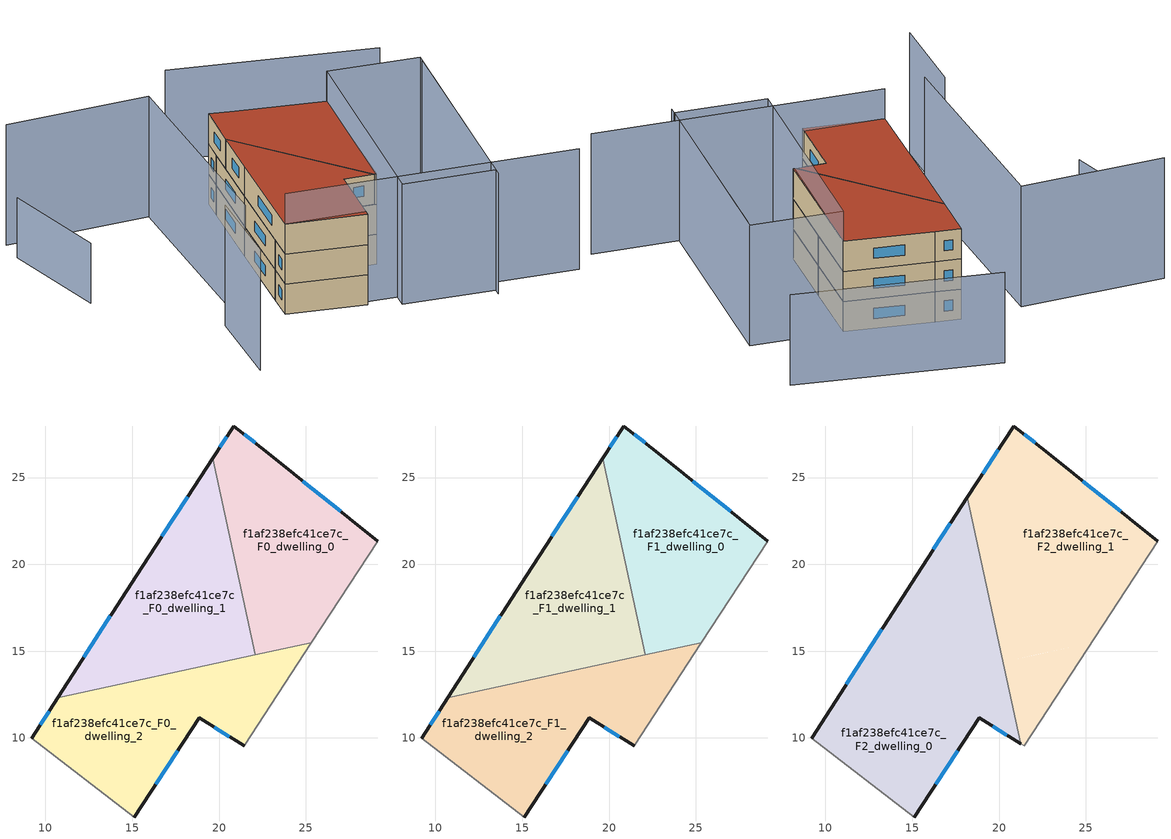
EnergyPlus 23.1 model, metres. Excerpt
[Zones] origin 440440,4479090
f1af238efc41ce7c_F0_dwelling_0
 floor ground (EU_floor_Construction): 22.69,26.51 29.15,21.33 25.32,15.48 22.1,14.78 19.64,26.12 20.84,27.97 z0
 wall outside (EU_wall_Construction): 29.15,21.33 22.69,26.51 20.84,27.97 19.64,26.12 z0:3
 wall adiabatic (EU_wall_Construction): 25.32,15.48 29.15,21.33 z0:3
 wall to f1af238efc41ce7c_F0_dwelling_1 (EU_wall_Construction): 19.64,26.12 22.1,14.78 z0:3
 wall to f1af238efc41ce7c_F0_dwelling_2 (EU_wall_Construction): 22.1,14.78 25.32,15.48 z0:3
 window (EU_Window_Construction): 27.01,23.05 24.83,24.79 / 20.44,27.36 20.04,26.74 / 22.07,26.99 21.45,27.48 z0.99:2.01
f1af238efc41ce7c_F0_dwelling_1
 floor ground (EU_floor_Construction): 19.64,26.12 22.1,14.78 10.71,12.31 15.25,19.38 z0
 wall outside (EU_wall_Construction): 19.64,26.12 15.25,19.38 10.71,12.31 z0:3
 wall to f1af238efc41ce7c_F0_dwelling_2 (EU_wall_Construction): 10.71,12.31 22.1,14.78 z0:3
 window (EU_Window_Construction): 18.19,23.89 16.71,21.61 / 13.75,17.03 12.21,14.65 z0.99:2.01
f1af238efc41ce7c_F0_dwelling_2
 floor ground (EU_floor_Construction): 25.32,15.48 21.44,9.54 18.86,11.17 15.12,5.45 9.21,9.98 10.71,12.31 z0
 wall outside (EU_wall_Construction): 10.71,12.31 9.21,9.98 / 15.12,5.45 18.86,11.17 21.44,9.54 z0:3
 wall adiabatic (EU_wall_Construction): 9.21,9.98 15.12,5.45 / 21.44,9.54 25.32,15.48 z0:3
 window (EU_Window_Construction): 10.21,11.54 9.71,10.75 / 19.71,10.63 20.58,10.08 / 16.36,7.34 17.62,9.27 z0.99:2.01
f1af238efc41ce7c_F1_dwelling_0
 floor to f1af238efc41ce7c_F0_dwelling_0 (EU_floor_Construction): 22.69,26.51 29.15,21.33 25.32,15.48 22.1,14.78 19.64,26.12 20.84,27.97 z3
 wall outside (EU_wall_Construction): 29.15,21.33 22.69,26.51 20.84,27.97 19.64,26.12 z3:6
 wall adiabatic (EU_wall_Construction): 25.32,15.48 29.15,21.33 z3:6
 wall to f1af238efc41ce7c_F1_dwelling_1 (EU_wall_Construction): 19.64,26.12 22.1,14.78 z3:6
 wall to f1af238efc41ce7c_F1_dwelling_2 (EU_wall_Construction): 22.1,14.78 25.32,15.48 z3:6
 window (EU_Window_Construction): 27.01,23.05 24.83,24.79 / 20.44,27.36 20.04,26.74 / 22.07,26.99 21.45,27.48 z3.99:5.01
f1af238efc41ce7c_F1_dwelling_1
 floor to f1af238efc41ce7c_F0_dwelling_1 (EU_floor_Construction): 19.64,26.12 22.1,14.78 10.71,12.31 15.25,19.38 z3
 wall outside (EU_wall_Construction): 19.64,26.12 15.25,19.38 10.71,12.31 z3:6
 wall to f1af238efc41ce7c_F1_dwelling_2 (EU_wall_Construction): 10.71,12.31 22.1,14.78 z3:6
 window (EU_Window_Construction): 18.19,23.89 16.71,21.61 / 13.75,17.03 12.21,14.65 z3.99:5.01
f1af238efc41ce7c_F1_dwelling_2
 floor to f1af238efc41ce7c_F0_dwelling_2 (EU_floor_Construction): 25.32,15.48 21.44,9.54 18.86,11.17 15.12,5.45 9.21,9.98 10.71,12.31 z3
 wall outside (EU_wall_Construction): 10.71,12.31 9.21,9.98 / 15.12,5.45 18.86,11.17 21.44,9.54 z3:6
 wall adiabatic (EU_wall_Construction): 9.21,9.98 15.12,5.45 / 21.44,9.54 25.32,15.48 z3:6
 window (EU_Window_Construction): 10.21,11.54 9.71,10.75 / 19.71,10.63 20.58,10.08 / 16.36,7.34 17.62,9.27 z3.99:5.01
f1af238efc41ce7c_F2_dwelling_0
 floor to f1af238efc41ce7c_F1_dwelling_2 (EU_floor_Construction): 20.22,14.37 21.24,9.66 18.86,11.17 15.12,5.45 9.21,9.98 10.71,12.31 z6
 floor to f1af238efc41ce7c_F1_dwelling_1 (EU_floor_Construction): 18.16,23.85 20.22,14.37 10.71,12.31 15.25,19.38 z6
 wall outside (EU_wall_Construction): 18.16,23.85 15.25,19.38 9.21,9.98 / 15.12,5.45 18.86,11.17 21.24,9.66 z6:9
 wall adiabatic (EU_wall_Construction): 9.21,9.98 15.12,5.45 z6:9
 wall to f1af238efc41ce7c_F2_dwelling_1 (EU_wall_Construction): 21.24,9.66 18.16,23.85 z6:9
 window (EU_Window_Construction): 13.25,16.26 11.21,13.09 / 17.2,22.37 16.22,20.86 / 19.65,10.67 20.45,10.16 / 16.36,7.34 17.62,9.27 z6.99:8.01
 roof outside (EU_roof_Construction): 21.24,9.66 18.16,23.85 15.25,19.38 9.21,9.98 15.12,5.45 18.86,11.17 z9
f1af238efc41ce7c_F2_dwelling_1
 floor to f1af238efc41ce7c_F1_dwelling_0 (EU_floor_Construction): 22.69,26.51 29.15,21.33 25.32,15.48 22.1,14.78 19.64,26.12 20.84,27.97 z6
 floor to f1af238efc41ce7c_F1_dwelling_2 (EU_floor_Construction): 25.32,15.48 21.44,9.54 21.24,9.66 20.22,14.37 z6
 floor to f1af238efc41ce7c_F1_dwelling_1 (EU_floor_Construction): 19.64,26.12 22.1,14.78 20.22,14.37 18.16,23.85 z6
 wall outside (EU_wall_Construction): 29.15,21.33 22.69,26.51 20.84,27.97 18.16,23.85 z6:9
 wall adiabatic (EU_wall_Construction): 21.24,9.66 21.44,9.54 29.15,21.33 z6:9
 window (EU_Window_Construction): 19.95,26.6 19.05,25.22 / 22.07,26.99 21.45,27.48 / 27.01,23.05 24.83,24.79 z6.99:8.01
 roof outside (EU_roof_Construction): 21.44,9.54 29.15,21.33 22.69,26.51 20.84,27.97 18.16,23.85 21.24,9.66 z9
shading: 9.21,9.98 31.87,-4.86 / 23.89,-2.18 35.88,16 / 4.28,12.77 -0.19,5.22 / 3.81,37.07 15.75,30.63 / 15.75,30.63 5.37,11.39 / 36.33,16.57 24.25,-1.63 / 24.25,-1.63 17.07,3.13 / 17.07,3.13 29.15,21.33 / 29.15,21.33 36.33,16.57 z0:12; 39.76,23.89 24.71,35.95 z0:9; 2.61,34.85 0.11,24.58 z0:6
[Building]
EU S2 Campaign: North Axis=0; Terrain=City; Solar Distribution=FullExterior
[Site:Location]
Madrid: Latitude=40.5; Longitude=-3.5; Time Zone=1; Elevation=609
[SizingPeriod:WeatherFileDays]
AnnualSizingPeriod: Begin Month=1; Begin Day of Month=1; End Month=12; End Day of Month=31; Day of Week for Start Day=Monday; Use Weather File Daylight Saving Period=No; Use Weather File Rain and Snow Indicators=No
[MATERIAL]
EU_InternalMass_Material: Roughness=MediumRough; Thickness=0.1; Conductivity=1; Density=1800; Specific Heat=900; Thermal Absorptance=0.9; Solar Absorptance=0.7; Visible Absorptance=0.7
[MATERIAL:NOMASS] Roughness=MediumRough; Thermal Absorptance=0.9; Solar Absorptance=0.7; Visible Absorptance=0.7
Name | Thermal Resistance
EU_wall_NoMass | 0.609216
EU_roof_NoMass | 0.513268
EU_floor_NoMass | 0.568163
[WINDOWMATERIAL:SIMPLEGLAZINGSYSTEM]
EU_Window_SimpleGlazing: UFactor=5.50606; Solar Heat Gain Coefficient=0.85; Visible Transmittance=0.85
[CONSTRUCTION]
EU_wall_Construction: EU_wall_NoMass
EU_roof_Construction: EU_roof_NoMass
EU_floor_Construction: EU_floor_NoMass
EU_InternalMass_Construction: EU_InternalMass_Material
EU_Window_Construction: EU_Window_SimpleGlazing
[ZONE] Type=1; Multiplier=1; Ceiling Height=autocalculate; Floor Area=autocalculate; Part of Total Floor Area=Yes
Name | Volume
f1af238efc41ce7c_F0_dwelling_0; f1af238efc41ce7c_F1_dwelling_0 | 203.513
f1af238efc41ce7c_F2_dwelling_0 | 305.264
f1af238efc41ce7c_F0_dwelling_1; f1af238efc41ce7c_F1_dwelling_1 | 203.505
f1af238efc41ce7c_F2_dwelling_1 | 305.279
f1af238efc41ce7c_F0_dwelling_2; f1af238efc41ce7c_F1_dwelling_2 | 203.51
[INTERNALMASS] Construction=EU_InternalMass_Construction
Name | Zone or ZoneList | Surface Area
f1af238efc41ce7c_F0_dwelling_0_EU_InternalMass | f1af238efc41ce7c_F0_dwelling_0 | 67.8368
f1af238efc41ce7c_F0_dwelling_1_EU_InternalMass | f1af238efc41ce7c_F0_dwelling_1 | 67.8348
f1af238efc41ce7c_F0_dwelling_2_EU_InternalMass | f1af238efc41ce7c_F0_dwelling_2 | 67.8364
f1af238efc41ce7c_F1_dwelling_0_EU_InternalMass | f1af238efc41ce7c_F1_dwelling_0 | 67.8368
f1af238efc41ce7c_F1_dwelling_1_EU_InternalMass | f1af238efc41ce7c_F1_dwelling_1 | 67.8348
f1af238efc41ce7c_F1_dwelling_2_EU_InternalMass | f1af238efc41ce7c_F1_dwelling_2 | 67.8364
f1af238efc41ce7c_F2_dwelling_0_EU_InternalMass | f1af238efc41ce7c_F2_dwelling_0 | 101.755
f1af238efc41ce7c_F2_dwelling_1_EU_InternalMass | f1af238efc41ce7c_F2_dwelling_1 | 101.76
[OTHEREQUIPMENT] Fuel Type=Electricity; Design Level Calculation Method=Watts/Area; Power per Zone Floor Area=1; Fraction Latent=0; Fraction Radiant=0; Fraction Lost=0; Carbon Dioxide Generation Rate=0; EndUse Subcategory=EU_Step8_InternalGains
Name | Zone or ZoneList or Space or SpaceList | Schedule
EU_Step8_InternalGain_f1af238efc41ce7c_F0_dwelling_0_f000 | f1af238efc41ce7c_F0_dwelling_0 | EU_Step8_GainSchedule_f1af238efc41ce7c_F0_dwelling_0_f000
EU_Step8_InternalGain_f1af238efc41ce7c_F0_dwelling_1_f000 | f1af238efc41ce7c_F0_dwelling_1 | EU_Step8_GainSchedule_f1af238efc41ce7c_F0_dwelling_1_f000
EU_Step8_InternalGain_f1af238efc41ce7c_F0_dwelling_2_f000 | f1af238efc41ce7c_F0_dwelling_2 | EU_Step8_GainSchedule_f1af238efc41ce7c_F0_dwelling_2_f000
EU_Step8_InternalGain_f1af238efc41ce7c_F1_dwelling_0_f000 | f1af238efc41ce7c_F1_dwelling_0 | EU_Step8_GainSchedule_f1af238efc41ce7c_F1_dwelling_0_f000
EU_Step8_InternalGain_f1af238efc41ce7c_F1_dwelling_1_f000 | f1af238efc41ce7c_F1_dwelling_1 | EU_Step8_GainSchedule_f1af238efc41ce7c_F1_dwelling_1_f000
EU_Step8_InternalGain_f1af238efc41ce7c_F1_dwelling_2_f000 | f1af238efc41ce7c_F1_dwelling_2 | EU_Step8_GainSchedule_f1af238efc41ce7c_F1_dwelling_2_f000
EU_Step8_InternalGain_f1af238efc41ce7c_F2_dwelling_0_f000 | f1af238efc41ce7c_F2_dwelling_0 | EU_Step8_GainSchedule_f1af238efc41ce7c_F2_dwelling_0_f000
EU_Step8_InternalGain_f1af238efc41ce7c_F2_dwelling_1_f000 | f1af238efc41ce7c_F2_dwelling_1 | EU_Step8_GainSchedule_f1af238efc41ce7c_F2_dwelling_1_f000
[ZONEVENTILATION:DESIGNFLOWRATE] Schedule=EU_AlwaysOn; Design Flow Rate Calculation Method=AirChanges/Hour; Air Changes per Hour=0.752966; Ventilation Type=Natural; Fan Pressure Rise=0; Fan Total Efficiency=1; Constant Term Coefficient=1; Temperature Term Coefficient=0; Velocity Term Coefficient=0; Velocity Squared Term Coefficient=0; Minimum Indoor Temperature=-100; Maximum Indoor Temperature=100; Delta Temperature=-100; Minimum Outdoor Temperature=-100; Maximum Outdoor Temperature=100; Maximum Wind Speed=40
Name | Zone or ZoneList or Space or SpaceList
EU_ConstantAir_f1af238efc41ce7c_F0_dwelling_0 | f1af238efc41ce7c_F0_dwelling_0
EU_ConstantAir_f1af238efc41ce7c_F0_dwelling_1 | f1af238efc41ce7c_F0_dwelling_1
EU_ConstantAir_f1af238efc41ce7c_F0_dwelling_2 | f1af238efc41ce7c_F0_dwelling_2
EU_ConstantAir_f1af238efc41ce7c_F1_dwelling_0 | f1af238efc41ce7c_F1_dwelling_0
EU_ConstantAir_f1af238efc41ce7c_F1_dwelling_1 | f1af238efc41ce7c_F1_dwelling_1
EU_ConstantAir_f1af238efc41ce7c_F1_dwelling_2 | f1af238efc41ce7c_F1_dwelling_2
EU_ConstantAir_f1af238efc41ce7c_F2_dwelling_0 | f1af238efc41ce7c_F2_dwelling_0
EU_ConstantAir_f1af238efc41ce7c_F2_dwelling_1 | f1af238efc41ce7c_F2_dwelling_1
[HVACTEMPLATE:THERMOSTAT] Constant Heating Setpoint=20; Constant Cooling Setpoint=50
EU_HeatOnly_f1af238efc41ce7c_F0_dwelling_0; EU_HeatOnly_f1af238efc41ce7c_F0_dwelling_1; EU_HeatOnly_f1af238efc41ce7c_F0_dwelling_2; EU_HeatOnly_f1af238efc41ce7c_F1_dwelling_0; EU_HeatOnly_f1af238efc41ce7c_F1_dwelling_1; EU_HeatOnly_f1af238efc41ce7c_F1_dwelling_2; EU_HeatOnly_f1af238efc41ce7c_F2_dwelling_0; EU_HeatOnly_f1af238efc41ce7c_F2_dwelling_1
[HVACTEMPLATE:ZONE:IDEALLOADSAIRSYSTEM] System Availability Schedule=EU_AlwaysOn; Maximum Heating Supply Air Temperature=50; Minimum Cooling Supply Air Temperature=13; Maximum Heating Supply Air Humidity Ratio=0.0156; Minimum Cooling Supply Air Humidity Ratio=0.0077; Heating Limit=NoLimit; Cooling Limit=NoLimit; Heating Availability Schedule=EU_AlwaysOn; Cooling Availability Schedule=EU_CoolingOff; Dehumidification Control Type=ConstantSensibleHeatRatio; Cooling Sensible Heat Ratio=0.7; Dehumidification Setpoint=60; Humidification Control Type=None; Humidification Setpoint=30; Outdoor Air Method=None; Outdoor Air Flow Rate per Person=0.00944; Outdoor Air Flow Rate per Zone Floor Area=0; Outdoor Air Flow Rate per Zone=0; Demand Controlled Ventilation Type=None; Outdoor Air Economizer Type=NoEconomizer; Heat Recovery Type=None; Sensible Heat Recovery Effectiveness=0.7; Latent Heat Recovery Effectiveness=0.65
Name | Template Thermostat
f1af238efc41ce7c_F0_dwelling_0 | EU_HeatOnly_f1af238efc41ce7c_F0_dwelling_0
f1af238efc41ce7c_F0_dwelling_1 | EU_HeatOnly_f1af238efc41ce7c_F0_dwelling_1
f1af238efc41ce7c_F0_dwelling_2 | EU_HeatOnly_f1af238efc41ce7c_F0_dwelling_2
f1af238efc41ce7c_F1_dwelling_0 | EU_HeatOnly_f1af238efc41ce7c_F1_dwelling_0
f1af238efc41ce7c_F1_dwelling_1 | EU_HeatOnly_f1af238efc41ce7c_F1_dwelling_1
f1af238efc41ce7c_F1_dwelling_2 | EU_HeatOnly_f1af238efc41ce7c_F1_dwelling_2
f1af238efc41ce7c_F2_dwelling_0 | EU_HeatOnly_f1af238efc41ce7c_F2_dwelling_0
f1af238efc41ce7c_F2_dwelling_1 | EU_HeatOnly_f1af238efc41ce7c_F2_dwelling_1
[SIZING:ZONE] Zone Cooling Design Supply Air Temperature Input Method=SupplyAirTemperature; Zone Cooling Design Supply Air Temperature=13; Zone Heating Design Supply Air Temperature Input Method=SupplyAirTemperature; Zone Heating Design Supply Air Temperature=50; Zone Cooling Design Supply Air Humidity Ratio=0.008; Zone Heating Design Supply Air Humidity Ratio=0.008; Cooling Design Air Flow Method=DesignDay; Cooling Design Air Flow Rate=0; Cooling Minimum Air Flow per Zone Floor Area=0.000762; Cooling Minimum Air Flow=0; Cooling Minimum Air Flow Fraction=0.2; Heating Design Air Flow Method=DesignDay; Heating Design Air Flow Rate=0; Heating Maximum Air Flow per Zone Floor Area=0.002032; Heating Maximum Air Flow=0.141576; Heating Maximum Air Flow Fraction=0.3; Account for Dedicated Outdoor Air System=No; Dedicated Outdoor Air System Control Strategy=NeutralSupplyAir; Dedicated Outdoor Air Low Setpoint Temperature for Design=autosize; Dedicated Outdoor Air High Setpoint Temperature for Design=autosize; Zone Load Sizing Method=Sensible Load Only No Latent Load; Zone Latent Cooling Design Supply Air Humidity Ratio Input Method=HumidityRatioDifference; Zone Cooling Design Supply Air Humidity Ratio Difference=0.005; Zone Latent Heating Design Supply Air Humidity Ratio Input Method=HumidityRatioDifference; Zone Humidification Design Supply Air Humidity Ratio Difference=0.005
f1af238efc41ce7c_F0_dwelling_0; f1af238efc41ce7c_F0_dwelling_1; f1af238efc41ce7c_F0_dwelling_2; f1af238efc41ce7c_F1_dwelling_0; f1af238efc41ce7c_F1_dwelling_1; f1af238efc41ce7c_F1_dwelling_2; f1af238efc41ce7c_F2_dwelling_0; f1af238efc41ce7c_F2_dwelling_1
[SCHEDULE:CONSTANT]
Name | Hourly Value
EU_AlwaysOn | 1
EU_CoolingOff | 0
[SCHEDULE:FILE] Column Number=1; Rows to Skip at Top=0; Number of Hours of Data=8760; Column Separator=Comma; Interpolate to Timestep=No; Minutes per Item=60; Adjust Schedule for Daylight Savings=Yes
Name | File
EU_Step8_GainSchedule_f1af238efc41ce7c_F0_dwelling_0_f000 | ../../schedules/f1af238efc41ce7c/f1af238efc41ce7c_F0_dwelling_0_f000_gain.csv
EU_Step8_GainSchedule_f1af238efc41ce7c_F0_dwelling_1_f000 | ../../schedules/f1af238efc41ce7c/f1af238efc41ce7c_F0_dwelling_1_f000_gain.csv
EU_Step8_GainSchedule_f1af238efc41ce7c_F0_dwelling_2_f000 | ../../schedules/f1af238efc41ce7c/f1af238efc41ce7c_F0_dwelling_2_f000_gain.csv
EU_Step8_GainSchedule_f1af238efc41ce7c_F1_dwelling_0_f000 | ../../schedules/f1af238efc41ce7c/f1af238efc41ce7c_F1_dwelling_0_f000_gain.csv
EU_Step8_GainSchedule_f1af238efc41ce7c_F1_dwelling_1_f000 | ../../schedules/f1af238efc41ce7c/f1af238efc41ce7c_F1_dwelling_1_f000_gain.csv
EU_Step8_GainSchedule_f1af238efc41ce7c_F1_dwelling_2_f000 | ../../schedules/f1af238efc41ce7c/f1af238efc41ce7c_F1_dwelling_2_f000_gain.csv
EU_Step8_GainSchedule_f1af238efc41ce7c_F2_dwelling_0_f000 | ../../schedules/f1af238efc41ce7c/f1af238efc41ce7c_F2_dwelling_0_f000_gain.csv
EU_Step8_GainSchedule_f1af238efc41ce7c_F2_dwelling_1_f000 | ../../schedules/f1af238efc41ce7c/f1af238efc41ce7c_F2_dwelling_1_f000_gain.csv
